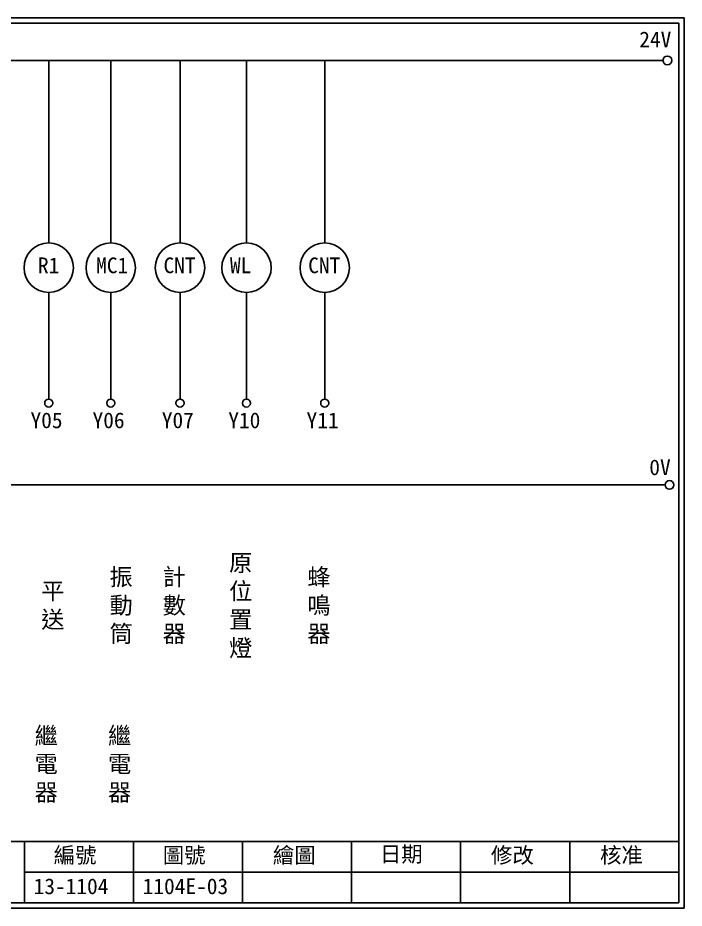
# Model space of a CAD drawing. Extents: x 926 to 1213, y 3 to 207.
# Drawn here: x 1060 to 1212.7, y 3 to 207 of the extents above; entities that cross this region are included whole.
import ezdxf

# ---------------------------------------------------------------- set-up
doc = ezdxf.new("R2010")
doc.units = 0
doc.layers.get('0').update_dxf_attribs({"linetype": 'CONTINUOUS'})
doc.layers.add('圖框層', color=7, linetype='CONTINUOUS')
doc.layers.add('標尺寸層', color=3, linetype='CONTINUOUS')
doc.styles.add('CNS', font='romanc.shx', dxfattribs={"bigfont": 'chineset.shx'})
doc.styles.add('STSL', font='KAIU.TTF')

msp = doc.modelspace()

# ---------------------------------------------------------------- linework, layer by layer
for centre in [(1208.88, 197.22), (1209.36, 99.96)]:
    msp.add_circle(centre, 1)
at = {"layer": '圖框層', "color": 7}
for p, q in [((1212.74, 206.97), (925.74, 206.97)), ((1212.74, 3), (1212.74, 206.97)), ((1211.49, 205.72), (926.99, 205.72)), ((1211.49, 4.25), (1211.49, 205.72)), ((926.99, 18.25), (1211.49, 18.25)), ((1061.49, 4.25), (1061.49, 18.25)), ((1086.49, 4.25), (1086.49, 18.25)), ((1111.49, 4.25), (1111.49, 18.25)), ((1136.49, 4.25), (1136.49, 18.25)), ((1161.49, 4.25), (1161.49, 18.25)), ((1186.49, 4.25), (1186.49, 18.25)), ((1061.49, 11.25), (1211.49, 11.25)), ((926.99, 4.25), (1211.49, 4.25)), ((925.74, 3), (1212.74, 3))]:
    msp.add_line(p, q, dxfattribs=at)
at = {"layer": '標尺寸層', "color": 7}
for p, q in [((930.28, 197.22), (1207.88, 197.22)), ((1067.06, 197.22), (1067.06, 155.39)), ((1081.28, 197.22), (1081.28, 155.39)), ((1097.16, 197.22), (1097.16, 155.39)), ((1112.4, 197.22), (1112.4, 155.39)), ((1130.33, 197.22), (1130.33, 155.39)), ((1067.06, 144.07), (1067.06, 119.62)), ((1081.28, 144.07), (1081.28, 119.62)), ((1097.16, 144.07), (1097.16, 119.62)), ((1112.4, 144.07), (1112.4, 119.62)), ((1130.33, 144.07), (1130.33, 119.62)), ((930.49, 99.96), (1208.36, 99.96))]:
    msp.add_line(p, q, dxfattribs=at)
for centre, radius in [((1067.06, 149.73), 5.66), ((1081.28, 149.73), 5.66), ((1097.16, 149.73), 5.66), ((1112.4, 149.73), 5.66), ((1130.33, 149.73), 5.66), ((1067.06, 118.7), 0.92), ((1081.28, 118.7), 0.92), ((1097.16, 118.7), 0.92), ((1112.4, 118.7), 0.92), ((1130.33, 118.7), 0.92)]:
    msp.add_circle(centre, radius, dxfattribs=at)

# ---------------------------------------------------------------- texts
at = {"layer": '圖框層', "color": 4, "style": 'STSL'}
for s, p in [('24V', (1202.44, 200.22)), ('R1', (1064.6, 148.47)), ('MC1', (1077.93, 148.47)), ('CNT', (1093.37, 148.47)), ('WL', (1108.61, 148.47)), ('CNT', (1126.54, 148.47)), ('Y05', (1062.89, 112.96)), ('Y06', (1077.11, 112.96)), ('Y07', (1092.99, 112.96)), ('Y10', (1108.23, 112.96)), ('Y11', (1126.16, 112.96)), ('0V', (1204.74, 102.2)), ('編號', (1068.21, 13.34)), ('圖號', (1093.21, 13.34)), ('繪圖', (1118.44, 13.34)), ('日期', (1142.96, 13.59)), ('修改', (1168.44, 13.34)), ('核准', (1193.44, 13.34)), ('13-1104', (1063.61, 6.22)), ('1104E-03', (1088.61, 6.22))]:
    msp.add_text(s, height=3.6, dxfattribs=at).set_placement(p)
at = {"layer": '標尺寸層', "color": 7, "char_height": 3.9, "attachment_point": 5, "style": 'CNS'}
for s, insert, width in [('{\\fDFKai-SB|b0|i0|c136|p65;原位置燈}', (1111.08, 72.17), 2.8481), ('{\\fDFKai-SB|b0|i0|c136|p65;振動筒}', (1083.67, 72.17), 2.8481), ('{\\fDFKai-SB|b0|i0|c136|p65;計數器}', (1095.84, 72.17), 2.8481), ('{\\fDFKai-SB|b0|i0|c136|p65;蜂鳴器}', (1129.01, 72.17), 2.8481), ('{\\fDFKai-SB|b0|i0|c136|p65;平送}', (1068, 72.17), 2.8481), ('{\\fDFKai-SB|b0|i0|c136|p65;繼電器}', (1066.5, 35.84), 8.6627), ('{\\fDFKai-SB|b0|i0|c136|p65;繼電器}', (1083.32, 35.84), 8.6627)]:
    msp.add_mtext(s, dxfattribs=dict(at, insert=insert, width=width))

doc.saveas('drawing.dxf')
